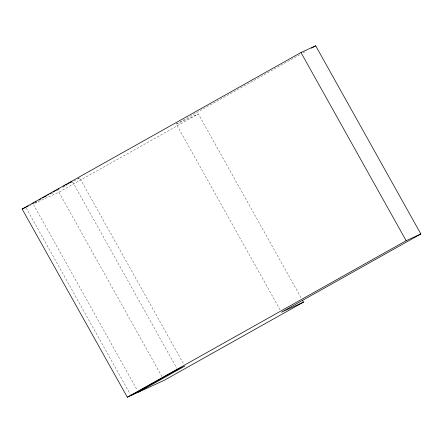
<?xml version="1.0" encoding="UTF-8"?>
<svg xmlns="http://www.w3.org/2000/svg" width="443" height="443" viewBox="0 0 443 443"><rect width="100%" height="100%" fill="white"/><g stroke="black" fill="none" stroke-linecap="round" stroke-linejoin="round"><path stroke-width="0.33" stroke-dasharray="2.21 1.66" d="M34.991 202.966L39.217 200.596M51.283 193.818L53.094 192.805M57.319 190.435L59.129 189.416M62.751 187.383L68.183 184.332M70.598 182.981L79.651 177.898L183.806 364.268M280.087 309.812L176.27 124.046L300.592 54.262M303.006 52.911L306.628 50.873M34.615 203.326L58.913 192.212L198.326 113.956L301.473 298.516M176.27 124.046L198.326 113.956M77.813 178.739L79.651 177.898M29.626 205.607L32.566 204.262M72.635 181.863L176.79 368.233M58.913 192.212L162.06 376.771M33.518 204.588L137.336 390.349M26.165 207.95L130.32 394.32"/><path stroke-width="0.66" d="M303.494 302.137L164.082 380.387L127.318 397.205L22.15 209.03L300.974 52.523L315.682 45.795L420.85 233.97L281.438 312.226L303.494 302.137L302.486 300.326M26.43 207.008L28.241 205.989M32.466 203.619L33.674 202.944M34.881 202.263L36.088 201.587M39.709 199.555L40.917 198.879M42.727 197.86L46.343 195.828M47.551 195.153L48.758 194.471M49.965 193.796L51.172 193.12M52.983 192.101L56.604 190.069M57.812 189.394L59.019 188.712M63.244 186.342L64.451 185.667M65.658 184.986L66.865 184.31M68.072 183.635L71.694 181.602M311.457 48.165L315.682 45.795M127.318 397.205L406.142 240.699L420.85 233.97M130.995 395.521L177.466 369.44L184.82 366.079L138.349 392.16M22.15 209.03L25.888 207.318M300.974 52.523L406.142 240.699"/></g></svg>
